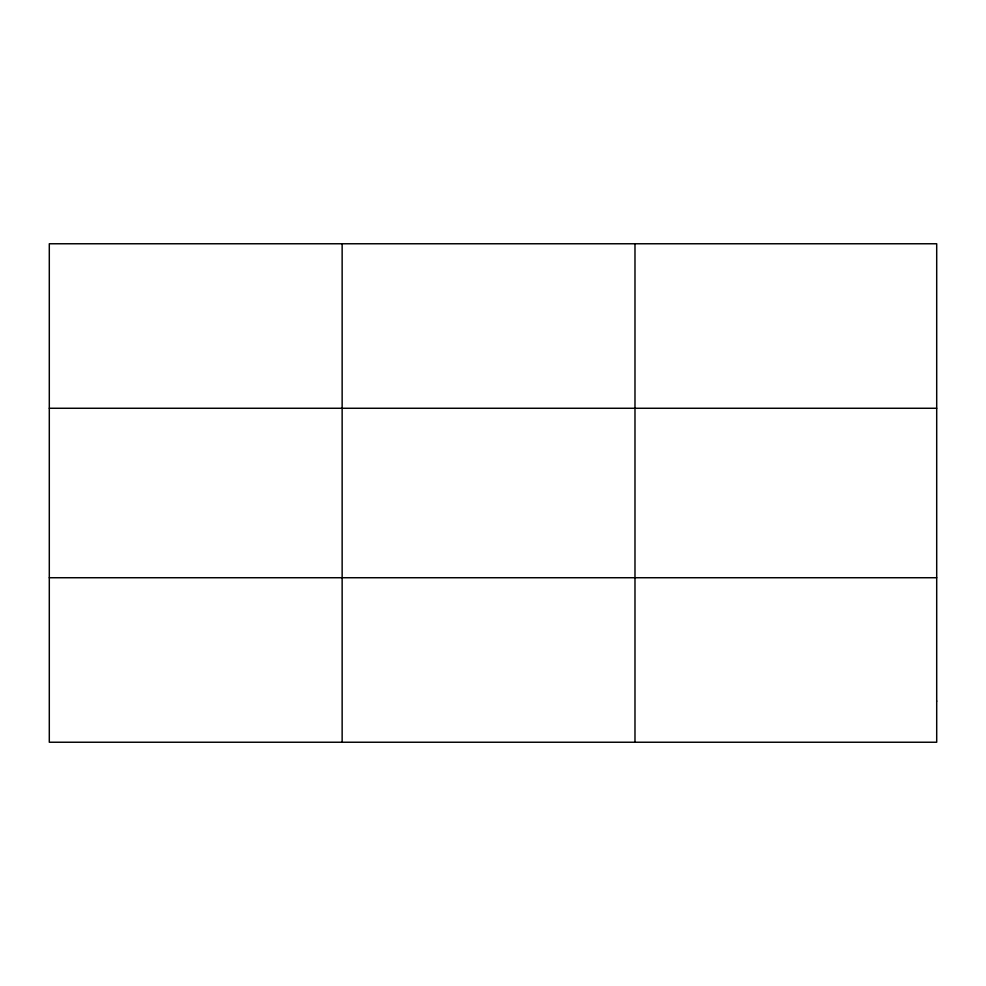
<?xml version="1.0" encoding="UTF-8"?>
<svg xmlns="http://www.w3.org/2000/svg" width="986" height="986" viewBox="0 0 986 986"><rect width="100%" height="100%" fill="white"/><g stroke="black" fill="none" stroke-linecap="round" stroke-linejoin="round"><path stroke-width="1.48" d="M342.142 243.764L342.142 742.236M634.984 243.764L634.984 742.236M49.3 408.266L936.7 408.266M49.3 577.734L936.7 577.734M936.7 701.108L936.7 742.236L49.3 742.236L49.3 243.764L936.7 243.764L936.7 701.108"/></g></svg>
